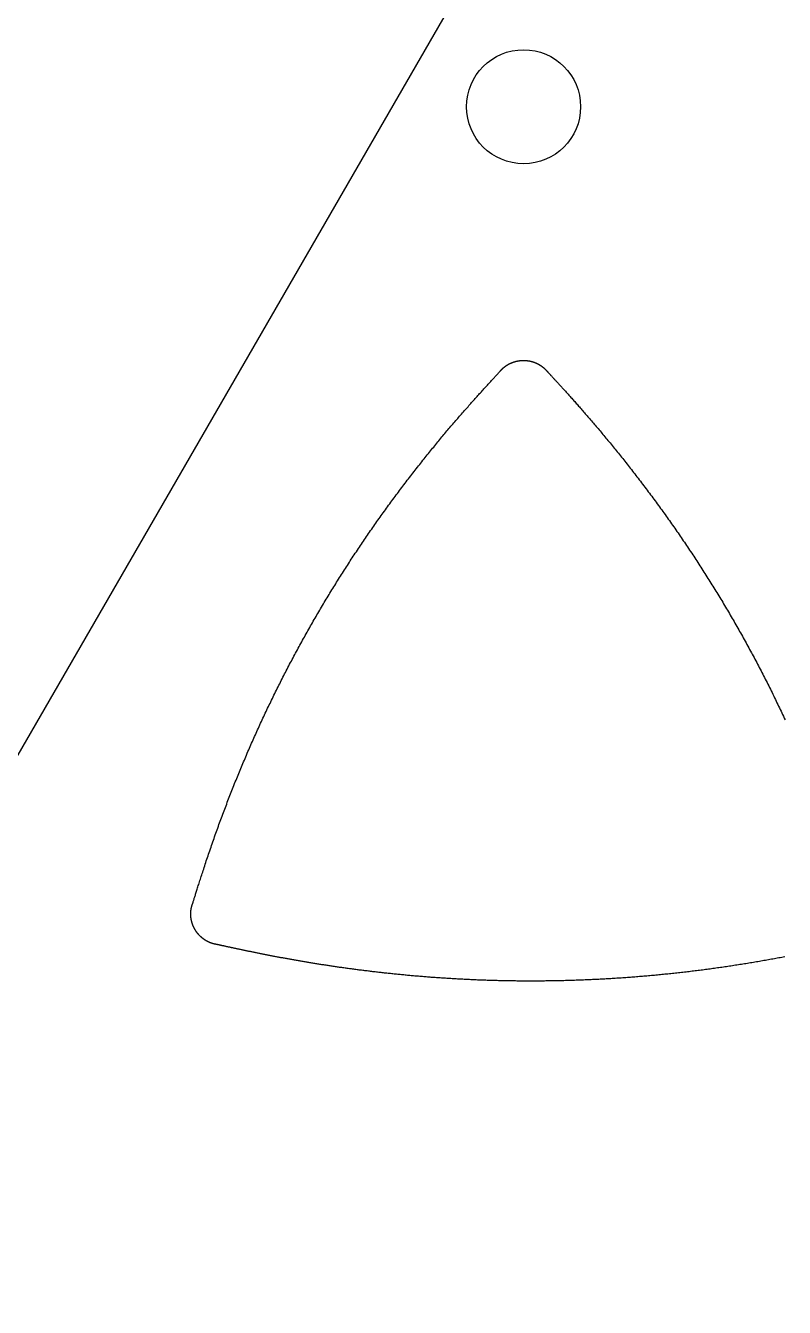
# Model space of a CAD drawing. Extents: x -3 to 136, y 0 to 121.
# Drawn here: x 36.91 to 56.86, y 58.02 to 91.74 of the extents above; entities that cross this region are included whole.
import ezdxf

# ---------------------------------------------------------------- set-up
doc = ezdxf.new("R2010")
doc.units = 0
doc.layers.get('0').update_dxf_attribs({"linetype": 'CONTINUOUS'})

msp = doc.modelspace()

# ---------------------------------------------------------------- linework, layer by layer
msp.add_lwpolyline([(69.26408, 119.9689, 0.57735027), (64.06792, 119.9689), (-2.59808, 4.5, 0.57735027), (0, 0), (133.332, 0, 0.57735027), (135.93008, 4.5)], format="xyb", close=True)
for points in [[(41.293, 68.6317, 0), (41.295, 68.6375, 0), (41.2975, 68.6446, 0), (41.3003, 68.6529, 0), (41.3034, 68.6624, 0), (41.3069, 68.6732, 0), (41.3108, 68.6851, 0), (41.3149, 68.6982, 0), (41.3195, 68.7124, 0), (41.3243, 68.7278, 0), (41.3296, 68.7443, 0), (41.3351, 68.7619, 0), (41.341, 68.7806, 0), (41.3472, 68.8004, 0), (41.3537, 68.8212, 0), (41.3605, 68.843, 0), (41.3677, 68.8659, 0), (41.3752, 68.8897, 0), (41.383, 68.9146, 0), (41.3911, 68.9404, 0), (41.3995, 68.9672, 0), (41.4082, 68.9949, 0), (41.4172, 69.0235, 0), (41.4266, 69.053, 0), (41.4362, 69.0834, 0), (41.4461, 69.1146, 0), (41.4563, 69.1467, 0), (41.4668, 69.1797, 0), (41.4775, 69.2134, 0), (41.4886, 69.248, 0), (41.4999, 69.2833, 0), (41.5115, 69.3194, 0), (41.5234, 69.3563, 0), (41.5356, 69.3938, 0), (41.548, 69.4321, 0), (41.5607, 69.4711, 0), (41.5736, 69.5107, 0), (41.5868, 69.5511, 0), (41.6003, 69.592, 0), (41.614, 69.6336, 0), (41.6279, 69.6758, 0), (41.6422, 69.7186, 0), (41.6566, 69.762, 0), (41.6713, 69.806, 0), (41.6862, 69.8505, 0), (41.7014, 69.8955, 0), (41.7168, 69.941, 0), (41.7324, 69.987, 0), (41.7482, 70.0331, 0), (41.764, 70.0792, 0), (41.7798, 70.1252, 0), (41.7957, 70.1712, 0), (41.8116, 70.2171, 0), (41.8276, 70.263, 0), (41.8436, 70.3088, 0), (41.8596, 70.3545, 0), (41.8757, 70.4002, 0), (41.8919, 70.4459, 0), (41.9081, 70.4915, 0), (41.9244, 70.5371, 0), (41.9407, 70.5826, 0), (41.9571, 70.6281, 0), (41.9735, 70.6735, 0), (41.9899, 70.7189, 0), (42.0065, 70.7642, 0), (42.023, 70.8095, 0), (42.0396, 70.8547, 0), (42.0563, 70.9, 0), (42.073, 70.9451, 0), (42.0898, 70.9902, 0), (42.1067, 71.0353, 0), (42.1236, 71.0804, 0), (42.1405, 71.1254, 0), (42.1575, 71.1703, 0), (42.1745, 71.2153, 0), (42.1917, 71.2602, 0), (42.2088, 71.305, 0), (42.226, 71.3499, 0), (42.2433, 71.3947, 0), (42.2607, 71.4394, 0), (42.2781, 71.4841, 0), (42.2955, 71.5288, 0), (42.313, 71.5735, 0), (42.3306, 71.6181, 0), (42.3482, 71.6627, 0), (42.3659, 71.7073, 0), (42.3836, 71.7519, 0), (42.4015, 71.7964, 0), (42.4193, 71.8409, 0), (42.4373, 71.8854, 0), (42.4552, 71.9298, 0), (42.4733, 71.9742, 0), (42.4914, 72.0186, 0), (42.5096, 72.063, 0), (42.5278, 72.1074, 0), (42.5461, 72.1517, 0), (42.5645, 72.196, 0), (42.5829, 72.2403, 0), (42.6014, 72.2846, 0), (42.62, 72.3288, 0), (42.6386, 72.3731, 0), (42.6573, 72.4173, 0), (42.6761, 72.4615, 0), (42.6949, 72.5057, 0), (42.7138, 72.5499, 0), (42.7328, 72.594, 0), (42.7518, 72.6382, 0), (42.7709, 72.6823, 0), (42.79, 72.7264, 0), (42.8093, 72.7705, 0), (42.8286, 72.8147, 0), (42.848, 72.8587, 0), (42.8674, 72.9028, 0), (42.8869, 72.9469, 0), (42.9065, 72.991, 0), (42.9261, 73.0351, 0), (42.9459, 73.0791, 0), (42.9656, 73.1231, 0), (42.9855, 73.1671, 0), (43.0053, 73.211, 0), (43.0253, 73.2549, 0), (43.0453, 73.2987, 0), (43.0653, 73.3425, 0), (43.0855, 73.3863, 0), (43.1056, 73.43, 0), (43.1259, 73.4737, 0), (43.1462, 73.5174, 0), (43.1665, 73.561, 0), (43.1869, 73.6046, 0), (43.2074, 73.6481, 0), (43.2279, 73.6916, 0), (43.2485, 73.7351, 0), (43.2691, 73.7785, 0), (43.2898, 73.8219, 0), (43.3106, 73.8653, 0), (43.3314, 73.9086, 0), (43.3522, 73.9519, 0), (43.3732, 73.9951, 0), (43.3941, 74.0383, 0), (43.4152, 74.0815, 0), (43.4363, 74.1246, 0), (43.4574, 74.1677, 0), (43.4787, 74.2107, 0), (43.4999, 74.2538, 0), (43.5213, 74.2967, 0), (43.5427, 74.3397, 0), (43.5641, 74.3826, 0), (43.5856, 74.4255, 0), (43.6072, 74.4683, 0), (43.6288, 74.5111, 0), (43.6505, 74.5538, 0), (43.6722, 74.5966, 0), (43.694, 74.6392, 0), (43.7159, 74.6819, 0), (43.7378, 74.7245, 0), (43.7597, 74.7671, 0), (43.7818, 74.8096, 0), (43.8039, 74.8521, 0), (43.826, 74.8946, 0), (43.8482, 74.937, 0), (43.8705, 74.9794, 0), (43.8928, 75.0217, 0), (43.9152, 75.0641, 0), (43.9376, 75.1063, 0), (43.9601, 75.1486, 0), (43.9827, 75.1908, 0), (44.0053, 75.233, 0), (44.0279, 75.2751, 0), (44.0507, 75.3172, 0), (44.0735, 75.3593, 0), (44.0963, 75.4013, 0), (44.1192, 75.4433, 0), (44.1422, 75.4852, 0), (44.1652, 75.5272, 0), (44.1883, 75.569, 0), (44.2114, 75.6109, 0), (44.2346, 75.6527, 0), (44.2579, 75.6945, 0), (44.2812, 75.7362, 0), (44.3046, 75.7779, 0), (44.328, 75.8196, 0), (44.3515, 75.8612, 0), (44.3751, 75.9028, 0), (44.3987, 75.9444, 0), (44.4223, 75.9859, 0), (44.4461, 76.0274, 0), (44.4699, 76.0689, 0), (44.4937, 76.1103, 0), (44.5176, 76.1517, 0), (44.5416, 76.193, 0), (44.5656, 76.2343, 0), (44.5897, 76.2756, 0), (44.6138, 76.3168, 0), (44.638, 76.3581, 0), (44.6623, 76.3992, 0), (44.6866, 76.4404, 0), (44.711, 76.4815, 0), (44.7354, 76.5225, 0), (44.7599, 76.5636, 0), (44.7845, 76.6046, 0), (44.8091, 76.6455, 0), (44.8337, 76.6865, 0), (44.8585, 76.7274, 0), (44.8833, 76.7682, 0), (44.9081, 76.8091, 0), (44.933, 76.8498, 0), (44.958, 76.8906, 0), (44.983, 76.9313, 0), (45.0081, 76.972, 0), (45.0333, 77.0127, 0), (45.0585, 77.0533, 0), (45.0837, 77.0939, 0), (45.1091, 77.1344, 0), (45.1344, 77.1749, 0), (45.1599, 77.2154, 0), (45.1854, 77.2559, 0), (45.211, 77.2963, 0), (45.2366, 77.3367, 0), (45.2623, 77.377, 0), (45.288, 77.4173, 0), (45.3138, 77.4576, 0), (45.3397, 77.4979, 0), (45.3656, 77.5381, 0), (45.3916, 77.5782, 0), (45.4176, 77.6184, 0), (45.4437, 77.6585, 0), (45.4699, 77.6986, 0), (45.4961, 77.7386, 0), (45.5224, 77.7786, 0), (45.5487, 77.8186, 0), (45.5751, 77.8585, 0), (45.6016, 77.8984, 0), (45.6281, 77.9383, 0), (45.6547, 77.9782, 0), (45.6813, 78.018, 0), (45.708, 78.0577, 0), (45.7347, 78.0975, 0), (45.7616, 78.1372, 0), (45.7884, 78.1769, 0), (45.8154, 78.2165, 0), (45.8424, 78.2561, 0), (45.8694, 78.2957, 0), (45.8966, 78.3352, 0), (45.9237, 78.3748, 0), (45.951, 78.4142, 0), (45.9783, 78.4537, 0), (46.0056, 78.4931, 0), (46.033, 78.5325, 0), (46.0605, 78.5718, 0), (46.0881, 78.6111, 0), (46.1157, 78.6504, 0), (46.1433, 78.6897, 0), (46.171, 78.7289, 0), (46.1988, 78.7681, 0), (46.2267, 78.8072, 0), (46.2546, 78.8463, 0), (46.2825, 78.8854, 0), (46.3105, 78.9245, 0), (46.3386, 78.9635, 0), (46.3668, 79.0025, 0), (46.395, 79.0414, 0), (46.4232, 79.0804, 0), (46.4516, 79.1193, 0), (46.4799, 79.1581, 0), (46.5084, 79.1969, 0), (46.5369, 79.2357, 0), (46.5655, 79.2745, 0), (46.5941, 79.3132, 0), (46.6228, 79.3519, 0), (46.6515, 79.3906, 0), (46.6803, 79.4293, 0), (46.7092, 79.4679, 0), (46.7381, 79.5064, 0), (46.7671, 79.545, 0), (46.7962, 79.5835, 0), (46.8253, 79.622, 0), (46.8545, 79.6604, 0), (46.8837, 79.6988, 0), (46.913, 79.7372, 0), (46.9423, 79.7756, 0), (46.9717, 79.8139, 0), (47.0012, 79.8522, 0), (47.0308, 79.8905, 0), (47.0604, 79.9287, 0), (47.09, 79.9669, 0), (47.1197, 80.0051, 0), (47.1495, 80.0431, 0), (47.179, 80.0809, 0), (47.2085, 80.1185, 0), (47.2379, 80.1557, 0), (47.2671, 80.1928, 0), (47.2962, 80.2295, 0), (47.3251, 80.2661, 0), (47.354, 80.3024, 0), (47.3827, 80.3384, 0), (47.4113, 80.3742, 0), (47.4398, 80.4097, 0), (47.4682, 80.445, 0), (47.4964, 80.4801, 0), (47.5245, 80.5149, 0), (47.5526, 80.5495, 0), (47.5804, 80.5839, 0), (47.6082, 80.618, 0), (47.6359, 80.6519, 0), (47.6634, 80.6856, 0), (47.6909, 80.7191, 0), (47.7182, 80.7523, 0), (47.7454, 80.7854, 0), (47.7725, 80.8182, 0), (47.7995, 80.8508, 0), (47.8264, 80.8831, 0), (47.8532, 80.9153, 0), (47.8799, 80.9473, 0), (47.9064, 80.979, 0), (47.9329, 81.0106, 0), (47.9592, 81.042, 0), (47.9855, 81.0731, 0), (48.0116, 81.1041, 0), (48.0377, 81.1348, 0), (48.0636, 81.1654, 0), (48.0894, 81.1958, 0), (48.1152, 81.226, 0), (48.1408, 81.256, 0), (48.1663, 81.2858, 0), (48.1918, 81.3155, 0), (48.2171, 81.345, 0), (48.2424, 81.3742, 0), (48.2675, 81.4034, 0), (48.2926, 81.4323, 0), (48.3175, 81.4611, 0), (48.3424, 81.4897, 0), (48.3672, 81.5181, 0), (48.3919, 81.5464, 0), (48.4164, 81.5745, 0), (48.4409, 81.6024, 0), (48.4654, 81.6302, 0), (48.4897, 81.6579, 0), (48.5139, 81.6853, 0), (48.5381, 81.7127, 0), (48.5621, 81.7399, 0), (48.5861, 81.7669, 0), (48.61, 81.7938, 0), (48.6338, 81.8205, 0), (48.6575, 81.8471, 0), (48.6811, 81.8736, 0), (48.7047, 81.8999, 0), (48.7282, 81.9261, 0), (48.7516, 81.9522, 0), (48.7749, 81.9781, 0), (48.7981, 82.0039, 0), (48.8213, 82.0296, 0), (48.8443, 82.0552, 0), (48.8673, 82.0806, 0), (48.8903, 82.106, 0), (48.9131, 82.1312, 0), (48.9359, 82.1562, 0), (48.9586, 82.1812, 0), (48.9812, 82.2061, 0), (49.0038, 82.2308, 0), (49.0263, 82.2555, 0), (49.0487, 82.28, 0), (49.0711, 82.3045, 0), (49.0931, 82.3286, 0), (49.1147, 82.3521, 0), (49.1356, 82.375, 0), (49.156, 82.3972, 0), (49.1758, 82.4187, 0), (49.1949, 82.4395, 0), (49.2133, 82.4595, 0), (49.231, 82.4788, 0), (49.2479, 82.4973, 0), (49.2641, 82.5149, 0), (49.2795, 82.5316, 0), (49.294, 82.5475, 0), (49.3077, 82.5624, 0), (49.3204, 82.5764, 0), (49.3323, 82.5893, 0), (49.3431, 82.6013, 0), (49.353, 82.6122, 0), (49.3619, 82.6221, 0), (49.3697, 82.6308, 0), (49.3764, 82.6385, 0), (49.3821, 82.6449, 0), (49.3865, 82.6502, 0)], [(49.3865, 82.6502, 0), (49.3889, 82.653, 0), (49.3912, 82.6557, 0), (49.3936, 82.6585, 0), (49.396, 82.6612, 0), (49.3984, 82.664, 0), (49.4008, 82.6667, 0), (49.4032, 82.6694, 0), (49.4056, 82.6721, 0), (49.4081, 82.6748, 0), (49.4105, 82.6775, 0), (49.413, 82.6801, 0), (49.4155, 82.6828, 0), (49.418, 82.6854, 0), (49.4205, 82.688, 0), (49.423, 82.6906, 0), (49.4255, 82.6932, 0), (49.4281, 82.6958, 0), (49.4306, 82.6984, 0), (49.4332, 82.7009, 0), (49.4358, 82.7035, 0), (49.4384, 82.706, 0), (49.441, 82.7086, 0), (49.4436, 82.7111, 0), (49.4463, 82.7136, 0), (49.4489, 82.716, 0), (49.4516, 82.7185, 0), (49.4542, 82.721, 0), (49.4569, 82.7234, 0), (49.4596, 82.7259, 0), (49.4623, 82.7283, 0), (49.465, 82.7307, 0), (49.4677, 82.7331, 0), (49.4705, 82.7355, 0), (49.4732, 82.7378, 0), (49.476, 82.7402, 0), (49.4788, 82.7425, 0), (49.4815, 82.7449, 0), (49.4843, 82.7472, 0), (49.4871, 82.7495, 0), (49.49, 82.7518, 0), (49.4928, 82.754, 0), (49.4956, 82.7563, 0), (49.4985, 82.7586, 0), (49.5013, 82.7608, 0), (49.5042, 82.763, 0), (49.5071, 82.7652, 0), (49.51, 82.7674, 0), (49.5129, 82.7696, 0), (49.5158, 82.7718, 0), (49.5187, 82.7739, 0), (49.5217, 82.7761, 0), (49.5246, 82.7782, 0), (49.5276, 82.7803, 0), (49.5305, 82.7824, 0), (49.5335, 82.7845, 0), (49.5365, 82.7866, 0), (49.5395, 82.7886, 0), (49.5425, 82.7907, 0), (49.5455, 82.7927, 0), (49.5485, 82.7947, 0), (49.5515, 82.7968, 0), (49.5546, 82.7987, 0), (49.5576, 82.8007, 0), (49.5607, 82.8027, 0), (49.5638, 82.8046, 0), (49.5669, 82.8066, 0), (49.5699, 82.8085, 0), (49.573, 82.8104, 0), (49.5761, 82.8123, 0), (49.5793, 82.8142, 0), (49.5824, 82.816, 0), (49.5855, 82.8179, 0), (49.5886, 82.8197, 0), (49.5918, 82.8215, 0), (49.5949, 82.8233, 0), (49.5981, 82.8251, 0), (49.6013, 82.8269, 0), (49.6045, 82.8287, 0), (49.6076, 82.8304, 0), (49.6108, 82.8321, 0), (49.614, 82.8339, 0), (49.6172, 82.8356, 0), (49.6205, 82.8372, 0), (49.6237, 82.8389, 0), (49.6269, 82.8406, 0), (49.6302, 82.8422, 0), (49.6334, 82.8438, 0), (49.6367, 82.8455, 0), (49.6399, 82.8471, 0), (49.6432, 82.8486, 0), (49.6465, 82.8502, 0), (49.6497, 82.8518, 0), (49.653, 82.8533, 0), (49.6563, 82.8548, 0), (49.6596, 82.8563, 0), (49.6629, 82.8578, 0), (49.6663, 82.8593, 0), (49.6696, 82.8608, 0), (49.6729, 82.8622, 0), (49.6763, 82.8637, 0), (49.6796, 82.8651, 0), (49.6829, 82.8665, 0), (49.6863, 82.8679, 0), (49.6897, 82.8692, 0), (49.693, 82.8706, 0), (49.6964, 82.8719, 0), (49.6998, 82.8733, 0), (49.7032, 82.8746, 0), (49.7066, 82.8759, 0), (49.71, 82.8772, 0), (49.7134, 82.8784, 0), (49.7168, 82.8797, 0), (49.7202, 82.8809, 0), (49.7236, 82.8822, 0), (49.7271, 82.8834, 0), (49.7305, 82.8846, 0), (49.7339, 82.8857, 0), (49.7374, 82.8869, 0), (49.7408, 82.888, 0), (49.7443, 82.8892, 0), (49.7477, 82.8903, 0), (49.7512, 82.8914, 0), (49.7547, 82.8925, 0), (49.7582, 82.8936, 0), (49.7616, 82.8946, 0), (49.7651, 82.8956, 0), (49.7686, 82.8967, 0), (49.7721, 82.8977, 0), (49.7756, 82.8987, 0), (49.7791, 82.8997, 0), (49.7826, 82.9006, 0), (49.7861, 82.9016, 0), (49.7897, 82.9025, 0), (49.7932, 82.9034, 0), (49.7967, 82.9043, 0), (49.8002, 82.9052, 0), (49.8038, 82.9061, 0), (49.8073, 82.9069, 0), (49.8108, 82.9077, 0), (49.8144, 82.9086, 0), (49.8179, 82.9094, 0), (49.8215, 82.9102, 0), (49.825, 82.9109, 0), (49.8286, 82.9117, 0), (49.8321, 82.9124, 0), (49.8357, 82.9132, 0), (49.8392, 82.9139, 0), (49.8428, 82.9146, 0), (49.8464, 82.9152, 0), (49.8499, 82.9159, 0), (49.8535, 82.9166, 0), (49.8571, 82.9172, 0), (49.8607, 82.9178, 0), (49.8642, 82.9184, 0), (49.8678, 82.919, 0), (49.8714, 82.9196, 0), (49.875, 82.9201, 0), (49.8786, 82.9206, 0), (49.8822, 82.9212, 0), (49.8858, 82.9217, 0), (49.8894, 82.9222, 0), (49.893, 82.9226, 0), (49.8966, 82.9231, 0), (49.9002, 82.9235, 0), (49.9038, 82.924, 0), (49.9074, 82.9244, 0), (49.911, 82.9248, 0), (49.9146, 82.9251, 0), (49.9182, 82.9255, 0), (49.9218, 82.9259, 0), (49.9254, 82.9262, 0), (49.9291, 82.9265, 0), (49.9327, 82.9268, 0), (49.9363, 82.9271, 0), (49.9399, 82.9274, 0), (49.9435, 82.9276, 0), (49.9471, 82.9278, 0), (49.9508, 82.9281, 0), (49.9544, 82.9283, 0), (49.958, 82.9285, 0), (49.9616, 82.9286, 0), (49.9653, 82.9288, 0), (49.9689, 82.9289, 0), (49.9725, 82.9291, 0), (49.9762, 82.9292, 0), (49.9798, 82.9293, 0), (49.9834, 82.9293, 0), (49.987, 82.9294, 0), (49.9907, 82.9295, 0), (49.9943, 82.9295, 0), (49.9979, 82.9295, 0), (50.0016, 82.9295, 0), (50.0052, 82.9295, 0), (50.0088, 82.9294, 0), (50.0125, 82.9294, 0), (50.0161, 82.9293, 0), (50.0197, 82.9293, 0), (50.0234, 82.9292, 0), (50.027, 82.929, 0), (50.0306, 82.9289, 0), (50.0342, 82.9288, 0), (50.0379, 82.9286, 0), (50.0415, 82.9284, 0), (50.0451, 82.9282, 0), (50.0488, 82.928, 0), (50.0524, 82.9278, 0), (50.056, 82.9276, 0), (50.0597, 82.9273, 0), (50.0633, 82.927, 0), (50.0669, 82.9268, 0), (50.0705, 82.9265, 0), (50.0742, 82.9261, 0), (50.0778, 82.9258, 0), (50.0814, 82.9254, 0), (50.085, 82.9251, 0), (50.0886, 82.9247, 0), (50.0923, 82.9243, 0), (50.0959, 82.9239, 0), (50.0995, 82.9235, 0), (50.1031, 82.923, 0), (50.1067, 82.9225, 0), (50.1103, 82.9221, 0), (50.1139, 82.9216, 0), (50.1175, 82.9211, 0), (50.1211, 82.9205, 0), (50.1247, 82.92, 0), (50.1283, 82.9194, 0), (50.1319, 82.9189, 0), (50.1355, 82.9183, 0), (50.1391, 82.9177, 0), (50.1427, 82.9171, 0), (50.1462, 82.9164, 0), (50.1498, 82.9158, 0), (50.1534, 82.9151, 0), (50.1569, 82.9144, 0), (50.1605, 82.9137, 0), (50.1641, 82.913, 0), (50.1676, 82.9123, 0), (50.1712, 82.9115, 0), (50.1747, 82.9108, 0), (50.1783, 82.91, 0), (50.1818, 82.9092, 0), (50.1854, 82.9084, 0), (50.1889, 82.9076, 0), (50.1924, 82.9067, 0), (50.196, 82.9059, 0), (50.1995, 82.905, 0), (50.203, 82.9041, 0), (50.2065, 82.9032, 0), (50.21, 82.9023, 0), (50.2135, 82.9014, 0), (50.217, 82.9004, 0), (50.2205, 82.8995, 0), (50.224, 82.8985, 0), (50.2275, 82.8975, 0), (50.231, 82.8965, 0), (50.2345, 82.8955, 0), (50.238, 82.8944, 0), (50.2414, 82.8934, 0), (50.2449, 82.8923, 0), (50.2484, 82.8912, 0), (50.2518, 82.8901, 0), (50.2553, 82.889, 0), (50.2587, 82.8879, 0), (50.2621, 82.8867, 0), (50.2656, 82.8856, 0), (50.269, 82.8844, 0), (50.2724, 82.8832, 0), (50.2759, 82.882, 0), (50.2793, 82.8808, 0), (50.2827, 82.8795, 0), (50.2861, 82.8783, 0), (50.2895, 82.877, 0), (50.2929, 82.8757, 0), (50.2963, 82.8744, 0), (50.2997, 82.8731, 0), (50.303, 82.8718, 0), (50.3064, 82.8704, 0), (50.3098, 82.8691, 0), (50.3131, 82.8677, 0), (50.3165, 82.8663, 0), (50.3198, 82.8649, 0), (50.3232, 82.8635, 0), (50.3265, 82.862, 0), (50.3298, 82.8606, 0), (50.3331, 82.8591, 0), (50.3365, 82.8576, 0), (50.3398, 82.8562, 0), (50.3431, 82.8546, 0), (50.3464, 82.8531, 0), (50.3496, 82.8516, 0), (50.3529, 82.85, 0), (50.3562, 82.8484, 0), (50.3595, 82.8469, 0), (50.3627, 82.8453, 0), (50.366, 82.8436, 0), (50.3692, 82.842, 0), (50.3725, 82.8404, 0), (50.3757, 82.8387, 0), (50.3789, 82.837, 0), (50.3822, 82.8353, 0), (50.3854, 82.8336, 0), (50.3886, 82.8319, 0), (50.3918, 82.8302, 0), (50.395, 82.8284, 0), (50.3981, 82.8267, 0), (50.4013, 82.8249, 0), (50.4045, 82.8231, 0), (50.4076, 82.8213, 0), (50.4108, 82.8195, 0), (50.4139, 82.8176, 0), (50.417, 82.8158, 0), (50.4202, 82.8139, 0), (50.4233, 82.812, 0), (50.4264, 82.8102, 0), (50.4295, 82.8082, 0), (50.4325, 82.8063, 0), (50.4356, 82.8044, 0), (50.4387, 82.8025, 0), (50.4417, 82.8005, 0), (50.4448, 82.7985, 0), (50.4478, 82.7965, 0), (50.4508, 82.7945, 0), (50.4538, 82.7925, 0), (50.4568, 82.7905, 0), (50.4598, 82.7884, 0), (50.4628, 82.7864, 0), (50.4658, 82.7843, 0), (50.4688, 82.7822, 0), (50.4717, 82.7801, 0), (50.4747, 82.778, 0), (50.4776, 82.7759, 0), (50.4805, 82.7737, 0), (50.4835, 82.7716, 0), (50.4864, 82.7694, 0), (50.4893, 82.7672, 0), (50.4921, 82.7651, 0), (50.495, 82.7628, 0), (50.4979, 82.7606, 0), (50.5007, 82.7584, 0), (50.5036, 82.7562, 0), (50.5064, 82.7539, 0), (50.5092, 82.7516, 0), (50.512, 82.7493, 0), (50.5148, 82.747, 0), (50.5176, 82.7447, 0), (50.5204, 82.7424, 0), (50.5232, 82.7401, 0), (50.5259, 82.7377, 0), (50.5287, 82.7353, 0), (50.5314, 82.733, 0), (50.5341, 82.7306, 0), (50.5368, 82.7282, 0), (50.5395, 82.7258, 0), (50.5422, 82.7233, 0), (50.5449, 82.7209, 0), (50.5476, 82.7184, 0), (50.5502, 82.716, 0), (50.5528, 82.7135, 0), (50.5555, 82.711, 0), (50.5581, 82.7085, 0), (50.5607, 82.706, 0), (50.5633, 82.7034, 0), (50.5659, 82.7009, 0), (50.5684, 82.6983, 0), (50.571, 82.6958, 0), (50.5735, 82.6932, 0), (50.5761, 82.6906, 0), (50.5786, 82.688, 0), (50.5811, 82.6854, 0), (50.5836, 82.6827, 0), (50.586, 82.6801, 0), (50.5885, 82.6774, 0), (50.591, 82.6748, 0), (50.5934, 82.6721, 0), (50.5958, 82.6694, 0), (50.5982, 82.6667, 0), (50.6007, 82.664, 0), (50.603, 82.6612, 0), (50.6054, 82.6585, 0), (50.6078, 82.6557, 0), (50.6101, 82.653, 0), (50.6125, 82.6502, 0)], [(50.6125, 82.6502, 0), (50.615, 82.6471, 0), (50.618, 82.6437, 0), (50.6213, 82.6399, 0), (50.6249, 82.6358, 0), (50.6289, 82.6313, 0), (50.6333, 82.6265, 0), (50.638, 82.6213, 0), (50.643, 82.6157, 0), (50.6484, 82.6098, 0), (50.6541, 82.6035, 0), (50.6602, 82.5969, 0), (50.6666, 82.5899, 0), (50.6733, 82.5826, 0), (50.6804, 82.5749, 0), (50.6878, 82.5669, 0), (50.6955, 82.5585, 0), (50.7035, 82.5498, 0), (50.7119, 82.5408, 0), (50.7206, 82.5314, 0), (50.7296, 82.5216, 0), (50.7389, 82.5116, 0), (50.7485, 82.5012, 0), (50.7584, 82.4904, 0), (50.7687, 82.4794, 0), (50.7792, 82.4679, 0), (50.7901, 82.4562, 0), (50.8013, 82.4441, 0), (50.8127, 82.4317, 0), (50.8245, 82.419, 0), (50.8365, 82.406, 0), (50.8488, 82.3926, 0), (50.8615, 82.3789, 0), (50.8744, 82.3648, 0), (50.8876, 82.3505, 0), (50.9011, 82.3358, 0), (50.9148, 82.3208, 0), (50.9289, 82.3055, 0), (50.9432, 82.2899, 0), (50.9578, 82.274, 0), (50.9726, 82.2577, 0), (50.9877, 82.2411, 0), (51.0031, 82.2243, 0), (51.0188, 82.2071, 0), (51.0347, 82.1896, 0), (51.0509, 82.1718, 0), (51.0673, 82.1537, 0), (51.084, 82.1353, 0), (51.101, 82.1166, 0), (51.1182, 82.0975, 0), (51.1356, 82.0782, 0), (51.1533, 82.0586, 0), (51.1712, 82.0387, 0), (51.1894, 82.0185, 0), (51.2078, 81.998, 0), (51.2265, 81.9772, 0), (51.2454, 81.9561, 0), (51.2645, 81.9347, 0), (51.2838, 81.913, 0), (51.3034, 81.8911, 0), (51.3232, 81.8688, 0), (51.3432, 81.8463, 0), (51.3634, 81.8234, 0), (51.3839, 81.8003, 0), (51.4046, 81.7769, 0), (51.4255, 81.7533, 0), (51.4466, 81.7293, 0), (51.4679, 81.7051, 0), (51.4894, 81.6806, 0), (51.5111, 81.6558, 0), (51.533, 81.6308, 0), (51.5551, 81.6054, 0), (51.5775, 81.5798, 0), (51.6, 81.5539, 0), (51.6227, 81.5278, 0), (51.6456, 81.5014, 0), (51.6687, 81.4747, 0), (51.6919, 81.4478, 0), (51.7154, 81.4206, 0), (51.739, 81.3931, 0), (51.7628, 81.3654, 0), (51.7868, 81.3374, 0), (51.811, 81.3091, 0), (51.8353, 81.2806, 0), (51.8598, 81.2519, 0), (51.8845, 81.2228, 0), (51.9093, 81.1936, 0), (51.9343, 81.164, 0), (51.9595, 81.1343, 0), (51.9848, 81.1042, 0), (52.0103, 81.074, 0), (52.0359, 81.0434, 0), (52.0617, 81.0127, 0), (52.0876, 80.9817, 0), (52.1137, 80.9504, 0), (52.1399, 80.9189, 0), (52.1663, 80.8872, 0), (52.1928, 80.8552, 0), (52.2194, 80.823, 0), (52.2462, 80.7905, 0), (52.2731, 80.7578, 0), (52.3001, 80.7249, 0), (52.3273, 80.6918, 0), (52.3546, 80.6584, 0), (52.382, 80.6248, 0), (52.4096, 80.5909, 0), (52.4372, 80.5568, 0), (52.465, 80.5225, 0), (52.4929, 80.488, 0), (52.5209, 80.4533, 0), (52.549, 80.4183, 0), (52.5772, 80.3831, 0), (52.6055, 80.3477, 0), (52.6339, 80.3121, 0), (52.6625, 80.2762, 0), (52.6911, 80.2402, 0), (52.7198, 80.2039, 0), (52.7486, 80.1674, 0), (52.7775, 80.1307, 0), (52.8065, 80.0938, 0), (52.8356, 80.0566, 0), (52.8648, 80.0193, 0), (52.894, 79.9818, 0), (52.9233, 79.944, 0), (52.9527, 79.9061, 0), (52.9822, 79.8679, 0), (53.0118, 79.8296, 0), (53.0414, 79.791, 0), (53.0711, 79.7523, 0), (53.1008, 79.7133, 0), (53.1306, 79.6742, 0), (53.1605, 79.6348, 0), (53.1905, 79.5953, 0), (53.2204, 79.5557, 0), (53.2503, 79.516, 0), (53.2801, 79.4762, 0), (53.3099, 79.4365, 0), (53.3395, 79.3967, 0), (53.3692, 79.3569, 0), (53.3987, 79.317, 0), (53.4282, 79.2771, 0), (53.4577, 79.2372, 0), (53.487, 79.1973, 0), (53.5163, 79.1573, 0), (53.5456, 79.1172, 0), (53.5748, 79.0772, 0), (53.6039, 79.0371, 0), (53.6329, 78.997, 0), (53.6619, 78.9568, 0), (53.6909, 78.9166, 0), (53.7197, 78.8764, 0), (53.7485, 78.8361, 0), (53.7773, 78.7958, 0), (53.8059, 78.7555, 0), (53.8346, 78.7151, 0), (53.8631, 78.6747, 0), (53.8916, 78.6343, 0), (53.92, 78.5938, 0), (53.9484, 78.5533, 0), (53.9767, 78.5128, 0), (54.0049, 78.4722, 0), (54.0331, 78.4316, 0), (54.0612, 78.391, 0), (54.0892, 78.3503, 0), (54.1172, 78.3096, 0), (54.1451, 78.2688, 0), (54.173, 78.228, 0), (54.2008, 78.1872, 0), (54.2285, 78.1464, 0), (54.2562, 78.1055, 0), (54.2838, 78.0646, 0), (54.3113, 78.0236, 0), (54.3388, 77.9826, 0), (54.3662, 77.9416, 0), (54.3936, 77.9005, 0), (54.4209, 77.8594, 0), (54.4481, 77.8183, 0), (54.4753, 77.7771, 0), (54.5024, 77.7359, 0), (54.5294, 77.6947, 0), (54.5564, 77.6534, 0), (54.5833, 77.6121, 0), (54.6101, 77.5708, 0), (54.6369, 77.5294, 0), (54.6636, 77.488, 0), (54.6903, 77.4466, 0), (54.7169, 77.4051, 0), (54.7434, 77.3636, 0), (54.7699, 77.322, 0), (54.7963, 77.2804, 0), (54.8227, 77.2388, 0), (54.849, 77.1971, 0), (54.8752, 77.1554, 0), (54.9013, 77.1137, 0), (54.9274, 77.0719, 0), (54.9535, 77.0301, 0), (54.9794, 76.9883, 0), (55.0053, 76.9464, 0), (55.0312, 76.9045, 0), (55.057, 76.8625, 0), (55.0827, 76.8206, 0), (55.1084, 76.7785, 0), (55.1339, 76.7365, 0), (55.1595, 76.6944, 0), (55.185, 76.6523, 0), (55.2104, 76.6101, 0), (55.2357, 76.5679, 0), (55.261, 76.5257, 0), (55.2862, 76.4834, 0), (55.3114, 76.4411, 0), (55.3365, 76.3988, 0), (55.3615, 76.3564, 0), (55.3865, 76.314, 0), (55.4114, 76.2715, 0), (55.4362, 76.229, 0), (55.461, 76.1865, 0), (55.4857, 76.1439, 0), (55.5104, 76.1013, 0), (55.535, 76.0587, 0), (55.5595, 76.016, 0), (55.584, 75.9733, 0), (55.6084, 75.9306, 0), (55.6327, 75.8878, 0), (55.657, 75.845, 0), (55.6812, 75.8021, 0), (55.7054, 75.7592, 0), (55.7295, 75.7163, 0), (55.7535, 75.6733, 0), (55.7775, 75.6303, 0), (55.8014, 75.5873, 0), (55.8252, 75.5442, 0), (55.849, 75.5011, 0), (55.8727, 75.458, 0), (55.8964, 75.4148, 0), (55.92, 75.3716, 0), (55.9435, 75.3283, 0), (55.967, 75.285, 0), (55.9904, 75.2417, 0), (56.0138, 75.1983, 0), (56.037, 75.1549, 0), (56.0603, 75.1114, 0), (56.0834, 75.0679, 0), (56.1065, 75.0244, 0), (56.1296, 74.9809, 0), (56.1525, 74.9373, 0), (56.1754, 74.8936, 0), (56.1983, 74.85, 0), (56.2211, 74.8063, 0), (56.2438, 74.7625, 0), (56.2665, 74.7187, 0), (56.2891, 74.6749, 0), (56.3116, 74.631, 0), (56.3341, 74.5872, 0), (56.3565, 74.5432, 0), (56.3789, 74.4992, 0), (56.4012, 74.4552, 0), (56.4234, 74.4112, 0), (56.4456, 74.3671, 0), (56.4677, 74.323, 0), (56.4897, 74.2788, 0), (56.5117, 74.2346, 0), (56.5336, 74.1904, 0), (56.5555, 74.1461, 0), (56.5773, 74.1018, 0), (56.599, 74.0574, 0), (56.6207, 74.0131, 0), (56.6423, 73.9686, 0), (56.6638, 73.9242, 0), (56.6853, 73.8797, 0), (56.7067, 73.8351, 0), (56.7281, 73.7905, 0), (56.7494, 73.7459, 0), (56.7706, 73.7013, 0), (56.7918, 73.6566, 0), (56.8129, 73.6118, 0), (56.834, 73.5671, 0), (56.855, 73.5222, 0), (56.8759, 73.4774, 0)], [(41.9059, 67.57, 0), (41.9023, 67.5706, 0), (41.8988, 67.5713, 0), (41.8952, 67.572, 0), (41.8916, 67.5726, 0), (41.8881, 67.5733, 0), (41.8845, 67.5741, 0), (41.8809, 67.5748, 0), (41.8774, 67.5756, 0), (41.8739, 67.5763, 0), (41.8703, 67.5771, 0), (41.8668, 67.5779, 0), (41.8632, 67.5788, 0), (41.8597, 67.5796, 0), (41.8562, 67.5805, 0), (41.8527, 67.5814, 0), (41.8491, 67.5823, 0), (41.8456, 67.5832, 0), (41.8421, 67.5841, 0), (41.8386, 67.585, 0), (41.8351, 67.586, 0), (41.8316, 67.587, 0), (41.8281, 67.588, 0), (41.8247, 67.589, 0), (41.8212, 67.59, 0), (41.8177, 67.5911, 0), (41.8142, 67.5921, 0), (41.8108, 67.5932, 0), (41.8073, 67.5943, 0), (41.8039, 67.5954, 0), (41.8004, 67.5966, 0), (41.797, 67.5977, 0), (41.7935, 67.5989, 0), (41.7901, 67.6001, 0), (41.7867, 67.6013, 0), (41.7832, 67.6025, 0), (41.7798, 67.6037, 0), (41.7764, 67.6049, 0), (41.773, 67.6062, 0), (41.7696, 67.6075, 0), (41.7662, 67.6088, 0), (41.7628, 67.6101, 0), (41.7595, 67.6114, 0), (41.7561, 67.6128, 0), (41.7527, 67.6141, 0), (41.7494, 67.6155, 0), (41.746, 67.6169, 0), (41.7427, 67.6183, 0), (41.7393, 67.6197, 0), (41.736, 67.6211, 0), (41.7327, 67.6226, 0), (41.7293, 67.6241, 0), (41.726, 67.6256, 0), (41.7227, 67.6271, 0), (41.7194, 67.6286, 0), (41.7161, 67.6301, 0), (41.7128, 67.6317, 0), (41.7095, 67.6332, 0), (41.7063, 67.6348, 0), (41.703, 67.6364, 0), (41.6997, 67.638, 0), (41.6965, 67.6396, 0), (41.6932, 67.6413, 0), (41.69, 67.6429, 0), (41.6868, 67.6446, 0), (41.6835, 67.6463, 0), (41.6803, 67.648, 0), (41.6771, 67.6497, 0), (41.6739, 67.6514, 0), (41.6707, 67.6532, 0), (41.6675, 67.6549, 0), (41.6644, 67.6567, 0), (41.6612, 67.6585, 0), (41.658, 67.6603, 0), (41.6549, 67.6621, 0), (41.6518, 67.6639, 0), (41.6486, 67.6658, 0), (41.6455, 67.6676, 0), (41.6424, 67.6695, 0), (41.6393, 67.6714, 0), (41.6362, 67.6733, 0), (41.6331, 67.6752, 0), (41.63, 67.6771, 0), (41.627, 67.6791, 0), (41.6239, 67.681, 0), (41.6208, 67.683, 0), (41.6178, 67.685, 0), (41.6148, 67.687, 0), (41.6117, 67.689, 0), (41.6087, 67.691, 0), (41.6057, 67.693, 0), (41.6027, 67.6951, 0), (41.5997, 67.6972, 0), (41.5968, 67.6992, 0), (41.5938, 67.7013, 0), (41.5908, 67.7034, 0), (41.5879, 67.7056, 0), (41.5849, 67.7077, 0), (41.582, 67.7098, 0), (41.5791, 67.712, 0), (41.5762, 67.7142, 0), (41.5733, 67.7164, 0), (41.5704, 67.7186, 0), (41.5675, 67.7208, 0), (41.5646, 67.723, 0), (41.5618, 67.7252, 0), (41.5589, 67.7275, 0), (41.5561, 67.7297, 0), (41.5533, 67.732, 0), (41.5504, 67.7343, 0), (41.5476, 67.7366, 0), (41.5448, 67.7389, 0), (41.542, 67.7413, 0), (41.5392, 67.7436, 0), (41.5365, 67.7459, 0), (41.5337, 67.7483, 0), (41.531, 67.7507, 0), (41.5282, 67.7531, 0), (41.5255, 67.7555, 0), (41.5228, 67.7579, 0), (41.5201, 67.7603, 0), (41.5174, 67.7628, 0), (41.5147, 67.7652, 0), (41.512, 67.7677, 0), (41.5093, 67.7702, 0), (41.5067, 67.7726, 0), (41.504, 67.7751, 0), (41.5014, 67.7777, 0), (41.4988, 67.7802, 0), (41.4962, 67.7827, 0), (41.4936, 67.7853, 0), (41.491, 67.7878, 0), (41.4884, 67.7904, 0), (41.4858, 67.793, 0), (41.4833, 67.7956, 0), (41.4808, 67.7982, 0), (41.4782, 67.8008, 0), (41.4757, 67.8034, 0), (41.4732, 67.806, 0), (41.4707, 67.8087, 0), (41.4682, 67.8113, 0), (41.4658, 67.814, 0), (41.4633, 67.8167, 0), (41.4609, 67.8194, 0), (41.4584, 67.8221, 0), (41.456, 67.8248, 0), (41.4536, 67.8275, 0), (41.4512, 67.8302, 0), (41.4488, 67.833, 0), (41.4465, 67.8357, 0), (41.4441, 67.8385, 0), (41.4417, 67.8412, 0), (41.4394, 67.844, 0), (41.4371, 67.8468, 0), (41.4348, 67.8496, 0), (41.4325, 67.8524, 0), (41.4302, 67.8552, 0), (41.4279, 67.8581, 0), (41.4257, 67.8609, 0), (41.4234, 67.8638, 0), (41.4212, 67.8666, 0), (41.419, 67.8695, 0), (41.4167, 67.8724, 0), (41.4146, 67.8753, 0), (41.4124, 67.8782, 0), (41.4102, 67.8811, 0), (41.408, 67.884, 0), (41.4059, 67.8869, 0), (41.4038, 67.8898, 0), (41.4016, 67.8928, 0), (41.3995, 67.8957, 0), (41.3974, 67.8987, 0), (41.3954, 67.9017, 0), (41.3933, 67.9047, 0), (41.3912, 67.9076, 0), (41.3892, 67.9106, 0), (41.3872, 67.9137, 0), (41.3851, 67.9167, 0), (41.3831, 67.9197, 0), (41.3812, 67.9227, 0), (41.3792, 67.9258, 0), (41.3772, 67.9288, 0), (41.3753, 67.9319, 0), (41.3733, 67.935, 0), (41.3714, 67.938, 0), (41.3695, 67.9411, 0), (41.3676, 67.9442, 0), (41.3657, 67.9473, 0), (41.3639, 67.9504, 0), (41.362, 67.9536, 0), (41.3602, 67.9567, 0), (41.3583, 67.9598, 0), (41.3565, 67.963, 0), (41.3547, 67.9661, 0), (41.3529, 67.9693, 0), (41.3511, 67.9725, 0), (41.3494, 67.9756, 0), (41.3476, 67.9788, 0), (41.3459, 67.982, 0), (41.3442, 67.9852, 0), (41.3425, 67.9884, 0), (41.3408, 67.9916, 0), (41.3391, 67.9949, 0), (41.3375, 67.9981, 0), (41.3358, 68.0013, 0), (41.3342, 68.0046, 0), (41.3326, 68.0078, 0), (41.3309, 68.0111, 0), (41.3294, 68.0144, 0), (41.3278, 68.0176, 0), (41.3262, 68.0209, 0), (41.3247, 68.0242, 0), (41.3231, 68.0275, 0), (41.3216, 68.0308, 0), (41.3201, 68.0341, 0), (41.3186, 68.0375, 0), (41.3171, 68.0408, 0), (41.3157, 68.0441, 0), (41.3142, 68.0475, 0), (41.3128, 68.0508, 0), (41.3114, 68.0542, 0), (41.31, 68.0575, 0), (41.3086, 68.0609, 0), (41.3072, 68.0642, 0), (41.3058, 68.0676, 0), (41.3045, 68.071, 0), (41.3032, 68.0744, 0), (41.3018, 68.0778, 0), (41.3005, 68.0812, 0), (41.2993, 68.0846, 0), (41.298, 68.088, 0), (41.2967, 68.0914, 0), (41.2955, 68.0948, 0), (41.2943, 68.0982, 0), (41.2931, 68.1016, 0), (41.2919, 68.1051, 0), (41.2907, 68.1085, 0), (41.2895, 68.112, 0), (41.2884, 68.1154, 0), (41.2873, 68.1188, 0), (41.2861, 68.1223, 0), (41.285, 68.1258, 0), (41.284, 68.1292, 0), (41.2829, 68.1327, 0), (41.2818, 68.1362, 0), (41.2808, 68.1396, 0), (41.2798, 68.1431, 0), (41.2788, 68.1466, 0), (41.2778, 68.1501, 0), (41.2768, 68.1536, 0), (41.2758, 68.1571, 0), (41.2749, 68.1606, 0), (41.2739, 68.1641, 0), (41.273, 68.1676, 0), (41.2721, 68.1711, 0), (41.2712, 68.1747, 0), (41.2704, 68.1782, 0), (41.2695, 68.1817, 0), (41.2687, 68.1852, 0), (41.2679, 68.1888, 0), (41.2671, 68.1923, 0), (41.2663, 68.1958, 0), (41.2655, 68.1994, 0), (41.2647, 68.2029, 0), (41.264, 68.2065, 0), (41.2633, 68.21, 0), (41.2625, 68.2136, 0), (41.2619, 68.2172, 0), (41.2612, 68.2207, 0), (41.2605, 68.2243, 0), (41.2599, 68.2278, 0), (41.2592, 68.2314, 0), (41.2586, 68.235, 0), (41.258, 68.2386, 0), (41.2574, 68.2422, 0), (41.2569, 68.2457, 0), (41.2563, 68.2493, 0), (41.2558, 68.2529, 0), (41.2552, 68.2565, 0), (41.2547, 68.2601, 0), (41.2543, 68.2637, 0), (41.2538, 68.2673, 0), (41.2533, 68.2709, 0), (41.2529, 68.2745, 0), (41.2525, 68.2781, 0), (41.2521, 68.2817, 0), (41.2517, 68.2853, 0), (41.2513, 68.2889, 0), (41.2509, 68.2925, 0), (41.2506, 68.2962, 0), (41.2503, 68.2998, 0), (41.25, 68.3034, 0), (41.2497, 68.307, 0), (41.2494, 68.3106, 0), (41.2491, 68.3143, 0), (41.2489, 68.3179, 0), (41.2486, 68.3215, 0), (41.2484, 68.3251, 0), (41.2482, 68.3288, 0), (41.2481, 68.3324, 0), (41.2479, 68.336, 0), (41.2478, 68.3397, 0), (41.2476, 68.3433, 0), (41.2475, 68.3469, 0), (41.2474, 68.3506, 0), (41.2473, 68.3542, 0), (41.2473, 68.3578, 0), (41.2472, 68.3615, 0), (41.2472, 68.3651, 0), (41.2472, 68.3687, 0), (41.2472, 68.3724, 0), (41.2472, 68.376, 0), (41.2473, 68.3796, 0), (41.2473, 68.3833, 0), (41.2474, 68.3869, 0), (41.2475, 68.3905, 0), (41.2476, 68.3942, 0), (41.2477, 68.3978, 0), (41.2478, 68.4014, 0), (41.248, 68.405, 0), (41.2482, 68.4087, 0), (41.2483, 68.4123, 0), (41.2485, 68.4159, 0), (41.2488, 68.4195, 0), (41.249, 68.4232, 0), (41.2493, 68.4268, 0), (41.2495, 68.4304, 0), (41.2498, 68.434, 0), (41.2501, 68.4376, 0), (41.2504, 68.4412, 0), (41.2508, 68.4448, 0), (41.2511, 68.4484, 0), (41.2515, 68.4521, 0), (41.2519, 68.4557, 0), (41.2523, 68.4593, 0), (41.2527, 68.4629, 0), (41.2532, 68.4665, 0), (41.2536, 68.4701, 0), (41.2541, 68.4736, 0), (41.2546, 68.4772, 0), (41.2551, 68.4808, 0), (41.2556, 68.4844, 0), (41.2562, 68.488, 0), (41.2567, 68.4916, 0), (41.2573, 68.4951, 0), (41.2579, 68.4987, 0), (41.2585, 68.5023, 0), (41.2591, 68.5059, 0), (41.2598, 68.5094, 0), (41.2604, 68.513, 0), (41.2611, 68.5165, 0), (41.2618, 68.5201, 0), (41.2625, 68.5236, 0), (41.2632, 68.5272, 0), (41.264, 68.5307, 0), (41.2647, 68.5343, 0), (41.2655, 68.5378, 0), (41.2663, 68.5414, 0), (41.2671, 68.5449, 0), (41.268, 68.5484, 0), (41.2688, 68.5519, 0), (41.2697, 68.5554, 0), (41.2705, 68.559, 0), (41.2714, 68.5625, 0), (41.2723, 68.566, 0), (41.2733, 68.5695, 0), (41.2742, 68.573, 0), (41.2752, 68.5765, 0), (41.2762, 68.58, 0), (41.2772, 68.5834, 0), (41.2782, 68.5869, 0), (41.2792, 68.5904, 0), (41.2803, 68.5939, 0), (41.2813, 68.5973, 0), (41.2824, 68.6008, 0), (41.2835, 68.6042, 0), (41.2846, 68.6077, 0), (41.2858, 68.6111, 0), (41.2869, 68.6146, 0), (41.2881, 68.618, 0), (41.2893, 68.6214, 0), (41.2905, 68.6249, 0), (41.2917, 68.6283, 0), (41.293, 68.6317, 0)], [(56.8682, 67.241, 0), (56.8291, 67.2335, 0), (56.7899, 67.2261, 0), (56.7507, 67.2187, 0), (56.7116, 67.2114, 0), (56.6724, 67.2041, 0), (56.6332, 67.1969, 0), (56.594, 67.1896, 0), (56.5548, 67.1825, 0), (56.5156, 67.1754, 0), (56.4764, 67.1683, 0), (56.4371, 67.1612, 0), (56.3979, 67.1542, 0), (56.3586, 67.1473, 0), (56.3194, 67.1404, 0), (56.2801, 67.1335, 0), (56.2409, 67.1267, 0), (56.2016, 67.1199, 0), (56.1623, 67.1131, 0), (56.123, 67.1064, 0), (56.0837, 67.0998, 0), (56.0444, 67.0932, 0), (56.005, 67.0866, 0), (55.9657, 67.0801, 0), (55.9263, 67.0736, 0), (55.887, 67.0671, 0), (55.8476, 67.0607, 0), (55.8083, 67.0543, 0), (55.7689, 67.048, 0), (55.7295, 67.0418, 0), (55.6901, 67.0355, 0), (55.6508, 67.0293, 0), (55.6114, 67.0232, 0), (55.572, 67.0171, 0), (55.5326, 67.0111, 0), (55.4933, 67.0051, 0), (55.4539, 66.9991, 0), (55.4145, 66.9932, 0), (55.3751, 66.9873, 0), (55.3357, 66.9815, 0), (55.2963, 66.9757, 0), (55.2569, 66.9699, 0), (55.2175, 66.9642, 0), (55.1781, 66.9586, 0), (55.1387, 66.953, 0), (55.0993, 66.9474, 0), (55.0599, 66.9419, 0), (55.0205, 66.9364, 0), (54.981, 66.931, 0), (54.9416, 66.9256, 0), (54.9022, 66.9202, 0), (54.8628, 66.9149, 0), (54.8234, 66.9097, 0), (54.7839, 66.9044, 0), (54.7445, 66.8993, 0), (54.7051, 66.8941, 0), (54.6656, 66.8891, 0), (54.6262, 66.884, 0), (54.5867, 66.879, 0), (54.5473, 66.8741, 0), (54.5078, 66.8692, 0), (54.4684, 66.8643, 0), (54.4289, 66.8595, 0), (54.3895, 66.8547, 0), (54.35, 66.85, 0), (54.3105, 66.8453, 0), (54.2711, 66.8407, 0), (54.2316, 66.8361, 0), (54.1921, 66.8315, 0), (54.1526, 66.827, 0), (54.1131, 66.8226, 0), (54.0737, 66.8182, 0), (54.0342, 66.8138, 0), (53.9947, 66.8095, 0), (53.9552, 66.8052, 0), (53.9157, 66.8009, 0), (53.8762, 66.7967, 0), (53.8367, 66.7926, 0), (53.7971, 66.7885, 0), (53.7576, 66.7844, 0), (53.7181, 66.7804, 0), (53.6786, 66.7764, 0), (53.639, 66.7725, 0), (53.5995, 66.7686, 0), (53.56, 66.7648, 0), (53.5204, 66.761, 0), (53.4809, 66.7573, 0), (53.4414, 66.7536, 0), (53.4018, 66.7499, 0), (53.3622, 66.7463, 0), (53.3227, 66.7427, 0), (53.2831, 66.7392, 0), (53.2436, 66.7357, 0), (53.204, 66.7323, 0), (53.1644, 66.7289, 0), (53.1248, 66.7255, 0), (53.0852, 66.7222, 0), (53.0457, 66.719, 0), (53.0061, 66.7158, 0), (52.9665, 66.7126, 0), (52.9269, 66.7095, 0), (52.8873, 66.7064, 0), (52.8476, 66.7034, 0), (52.808, 66.7004, 0), (52.7684, 66.6974, 0), (52.7288, 66.6945, 0), (52.6892, 66.6917, 0), (52.6495, 66.6889, 0), (52.6099, 66.6861, 0), (52.5702, 66.6834, 0), (52.5306, 66.6807, 0), (52.4909, 66.6781, 0), (52.4513, 66.6755, 0), (52.4116, 66.673, 0), (52.372, 66.6705, 0), (52.3323, 66.668, 0), (52.2926, 66.6656, 0), (52.2529, 66.6632, 0), (52.2132, 66.6609, 0), (52.1736, 66.6587, 0), (52.1339, 66.6564, 0), (52.0942, 66.6543, 0), (52.0545, 66.6521, 0), (52.0147, 66.65, 0), (51.975, 66.648, 0), (51.9353, 66.646, 0), (51.8956, 66.644, 0), (51.8559, 66.6421, 0), (51.8161, 66.6403, 0), (51.7764, 66.6384, 0), (51.7366, 66.6367, 0), (51.6969, 66.6349, 0), (51.6571, 66.6333, 0), (51.6173, 66.6316, 0), (51.5776, 66.63, 0), (51.5378, 66.6285, 0), (51.498, 66.627, 0), (51.4582, 66.6255, 0), (51.4184, 66.6241, 0), (51.3787, 66.6227, 0), (51.3389, 66.6214, 0), (51.299, 66.6201, 0), (51.2592, 66.6189, 0), (51.2194, 66.6177, 0), (51.1796, 66.6166, 0), (51.1398, 66.6155, 0), (51.1001, 66.6144, 0), (51.0605, 66.6134, 0), (51.0209, 66.6125, 0), (50.9814, 66.6116, 0), (50.9419, 66.6107, 0), (50.9025, 66.6099, 0), (50.8631, 66.6091, 0), (50.8238, 66.6084, 0), (50.7846, 66.6077, 0), (50.7454, 66.6071, 0), (50.7063, 66.6065, 0), (50.6673, 66.606, 0), (50.6283, 66.6055, 0), (50.5893, 66.605, 0), (50.5504, 66.6046, 0), (50.5116, 66.6042, 0), (50.4728, 66.6039, 0), (50.4341, 66.6036, 0), (50.3955, 66.6034, 0), (50.3569, 66.6032, 0), (50.3184, 66.603, 0), (50.2799, 66.6029, 0), (50.2415, 66.6029, 0), (50.2032, 66.6028, 0), (50.1649, 66.6029, 0), (50.1266, 66.6029, 0), (50.0885, 66.603, 0), (50.0504, 66.6032, 0), (50.0123, 66.6033, 0), (49.9743, 66.6036, 0), (49.9364, 66.6038, 0), (49.8986, 66.6041, 0), (49.8608, 66.6045, 0), (49.823, 66.6049, 0), (49.7853, 66.6053, 0), (49.7477, 66.6058, 0), (49.7102, 66.6063, 0), (49.6727, 66.6068, 0), (49.6352, 66.6074, 0), (49.5979, 66.608, 0), (49.5605, 66.6087, 0), (49.5233, 66.6094, 0), (49.4861, 66.6101, 0), (49.449, 66.6109, 0), (49.4119, 66.6117, 0), (49.3749, 66.6126, 0), (49.338, 66.6134, 0), (49.3011, 66.6144, 0), (49.2643, 66.6153, 0), (49.2276, 66.6163, 0), (49.1909, 66.6174, 0), (49.1542, 66.6185, 0), (49.1177, 66.6196, 0), (49.0812, 66.6207, 0), (49.0448, 66.6219, 0), (49.0084, 66.6231, 0), (48.9721, 66.6244, 0), (48.9358, 66.6257, 0), (48.8997, 66.627, 0), (48.8635, 66.6283, 0), (48.8275, 66.6297, 0), (48.7915, 66.6312, 0), (48.7556, 66.6326, 0), (48.7197, 66.6341, 0), (48.6839, 66.6356, 0), (48.6482, 66.6372, 0), (48.6125, 66.6388, 0), (48.5769, 66.6404, 0), (48.5414, 66.6421, 0), (48.5059, 66.6438, 0), (48.4705, 66.6455, 0), (48.4352, 66.6473, 0), (48.3999, 66.6491, 0), (48.3647, 66.6509, 0), (48.3295, 66.6528, 0), (48.2944, 66.6547, 0), (48.2594, 66.6566, 0), (48.2245, 66.6585, 0), (48.1896, 66.6605, 0), (48.1548, 66.6625, 0), (48.12, 66.6646, 0), (48.0853, 66.6666, 0), (48.0507, 66.6687, 0), (48.0162, 66.6709, 0), (47.9817, 66.673, 0), (47.9472, 66.6752, 0), (47.9129, 66.6775, 0), (47.8786, 66.6797, 0), (47.8444, 66.682, 0), (47.8102, 66.6843, 0), (47.7761, 66.6867, 0), (47.7421, 66.689, 0), (47.7082, 66.6914, 0), (47.6743, 66.6938, 0), (47.6405, 66.6963, 0), (47.6067, 66.6988, 0), (47.573, 66.7013, 0), (47.5394, 66.7038, 0), (47.5059, 66.7064, 0), (47.4724, 66.709, 0), (47.439, 66.7116, 0), (47.4056, 66.7142, 0), (47.3724, 66.7169, 0), (47.3392, 66.7196, 0), (47.306, 66.7223, 0), (47.273, 66.725, 0), (47.24, 66.7278, 0), (47.207, 66.7306, 0), (47.1742, 66.7334, 0), (47.1414, 66.7363, 0), (47.1086, 66.7391, 0), (47.076, 66.742, 0), (47.0434, 66.7449, 0), (47.0109, 66.7479, 0), (46.9784, 66.7508, 0), (46.9461, 66.7538, 0), (46.9137, 66.7568, 0), (46.8815, 66.7599, 0), (46.8493, 66.7629, 0), (46.8172, 66.766, 0), (46.7852, 66.7691, 0), (46.7533, 66.7722, 0), (46.7214, 66.7754, 0), (46.6896, 66.7786, 0), (46.6578, 66.7817, 0), (46.6261, 66.785, 0), (46.5945, 66.7882, 0), (46.563, 66.7914, 0), (46.5315, 66.7947, 0), (46.5001, 66.798, 0), (46.4688, 66.8013, 0), (46.4376, 66.8047, 0), (46.4064, 66.808, 0), (46.3753, 66.8114, 0), (46.3442, 66.8148, 0), (46.3133, 66.8182, 0), (46.2824, 66.8216, 0), (46.2516, 66.8251, 0), (46.2208, 66.8286, 0), (46.1901, 66.8321, 0), (46.1595, 66.8356, 0), (46.129, 66.8391, 0), (46.0986, 66.8426, 0), (46.0682, 66.8462, 0), (46.0379, 66.8498, 0), (46.0076, 66.8534, 0), (45.9774, 66.857, 0), (45.9473, 66.8606, 0), (45.9173, 66.8643, 0), (45.8874, 66.868, 0), (45.8575, 66.8716, 0), (45.8277, 66.8753, 0), (45.798, 66.879, 0), (45.7683, 66.8828, 0), (45.7387, 66.8865, 0), (45.7092, 66.8903, 0), (45.6798, 66.8941, 0), (45.6504, 66.8979, 0), (45.6211, 66.9017, 0), (45.5919, 66.9055, 0), (45.5628, 66.9093, 0), (45.5337, 66.9132, 0), (45.5047, 66.917, 0), (45.4758, 66.9209, 0), (45.447, 66.9248, 0), (45.4182, 66.9287, 0), (45.3895, 66.9326, 0), (45.3609, 66.9365, 0), (45.3324, 66.9405, 0), (45.3039, 66.9444, 0), (45.2755, 66.9484, 0), (45.2472, 66.9524, 0), (45.219, 66.9564, 0), (45.1908, 66.9604, 0), (45.1627, 66.9644, 0), (45.1347, 66.9684, 0), (45.1068, 66.9725, 0), (45.0789, 66.9765, 0), (45.0512, 66.9806, 0), (45.0234, 66.9846, 0), (44.9958, 66.9887, 0), (44.9683, 66.9928, 0), (44.9408, 66.9969, 0), (44.9134, 67.001, 0), (44.8861, 67.0051, 0), (44.8588, 67.0093, 0), (44.8316, 67.0134, 0), (44.8046, 67.0176, 0), (44.7775, 67.0217, 0), (44.7506, 67.0259, 0), (44.7237, 67.03, 0), (44.697, 67.0342, 0), (44.6703, 67.0384, 0), (44.6436, 67.0426, 0), (44.6171, 67.0468, 0), (44.5906, 67.051, 0), (44.5642, 67.0552, 0), (44.5379, 67.0595, 0), (44.5117, 67.0637, 0), (44.4855, 67.0679, 0), (44.4594, 67.0722, 0), (44.4334, 67.0764, 0), (44.4075, 67.0807, 0), (44.3817, 67.0849, 0), (44.3559, 67.0892, 0), (44.3302, 67.0935, 0), (44.3046, 67.0977, 0), (44.2791, 67.102, 0), (44.2536, 67.1063, 0), (44.2283, 67.1106, 0), (44.203, 67.1149, 0), (44.1778, 67.1192, 0), (44.1526, 67.1235, 0), (44.1276, 67.1278, 0), (44.1026, 67.1321, 0), (44.0777, 67.1364, 0), (44.0529, 67.1407, 0), (44.0282, 67.1451, 0), (44.0035, 67.1494, 0), (43.979, 67.1537, 0), (43.9545, 67.158, 0), (43.9301, 67.1623, 0), (43.9057, 67.1667, 0), (43.8815, 67.171, 0), (43.8573, 67.1753, 0), (43.8332, 67.1797, 0), (43.8092, 67.184, 0), (43.7853, 67.1883, 0), (43.7615, 67.1927, 0), (43.7377, 67.197, 0), (43.714, 67.2013, 0), (43.6904, 67.2057, 0), (43.6669, 67.21, 0), (43.6435, 67.2143, 0), (43.6201, 67.2187, 0), (43.5969, 67.223, 0), (43.5737, 67.2273, 0), (43.5506, 67.2317, 0), (43.5276, 67.236, 0), (43.5046, 67.2403, 0), (43.4818, 67.2447, 0), (43.459, 67.249, 0), (43.4363, 67.2533, 0), (43.4137, 67.2576, 0), (43.3912, 67.2619, 0), (43.3687, 67.2663, 0), (43.3464, 67.2706, 0), (43.3241, 67.2749, 0), (43.3019, 67.2792, 0), (43.2798, 67.2835, 0), (43.2578, 67.2878, 0), (43.2358, 67.2921, 0), (43.214, 67.2963, 0), (43.1922, 67.3006, 0), (43.1705, 67.3049, 0), (43.1489, 67.3092, 0), (43.1274, 67.3134, 0), (43.106, 67.3177, 0), (43.0846, 67.322, 0), (43.0634, 67.3262, 0), (43.0422, 67.3305, 0), (43.0211, 67.3347, 0), (43.0001, 67.3389, 0), (42.9791, 67.3432, 0), (42.9583, 67.3474, 0), (42.9375, 67.3516, 0), (42.9169, 67.3558, 0), (42.8963, 67.36, 0), (42.8758, 67.3642, 0), (42.8554, 67.3684, 0), (42.835, 67.3725, 0), (42.8148, 67.3767, 0), (42.7946, 67.3809, 0), (42.7746, 67.385, 0), (42.7546, 67.3891, 0), (42.7347, 67.3933, 0), (42.7149, 67.3974, 0), (42.6952, 67.4015, 0), (42.6755, 67.4056, 0), (42.656, 67.4097, 0), (42.6365, 67.4138, 0), (42.6171, 67.4179, 0), (42.5978, 67.4219, 0), (42.5786, 67.426, 0), (42.5595, 67.43, 0), (42.5405, 67.4341, 0), (42.5215, 67.4381, 0), (42.5027, 67.4421, 0), (42.4839, 67.4461, 0), (42.4652, 67.4501, 0), (42.4467, 67.454, 0), (42.4283, 67.4579, 0), (42.4102, 67.4618, 0), (42.3923, 67.4657, 0), (42.3746, 67.4695, 0), (42.3572, 67.4732, 0), (42.34, 67.4769, 0), (42.323, 67.4806, 0), (42.3063, 67.4842, 0), (42.2898, 67.4878, 0), (42.2736, 67.4913, 0), (42.2576, 67.4947, 0), (42.2419, 67.4982, 0), (42.2265, 67.5015, 0), (42.2113, 67.5048, 0), (42.1965, 67.508, 0), (42.1819, 67.5112, 0), (42.1676, 67.5143, 0), (42.1537, 67.5173, 0), (42.14, 67.5203, 0), (42.1267, 67.5232, 0), (42.1136, 67.526, 0), (42.1009, 67.5288, 0), (42.0885, 67.5315, 0), (42.0764, 67.5341, 0), (42.0647, 67.5367, 0), (42.0533, 67.5391, 0), (42.0423, 67.5415, 0), (42.0316, 67.5438, 0), (42.0213, 67.5461, 0), (42.0113, 67.5482, 0), (42.0018, 67.5503, 0), (41.9925, 67.5522, 0), (41.9837, 67.5541, 0), (41.9753, 67.5559, 0), (41.9672, 67.5576, 0), (41.9595, 67.5593, 0), (41.9523, 67.5608, 0), (41.9454, 67.5622, 0), (41.939, 67.5635, 0), (41.933, 67.5648, 0), (41.9274, 67.5659, 0), (41.9222, 67.5669, 0), (41.9175, 67.5679, 0), (41.9132, 67.5687, 0), (41.9093, 67.5694, 0), (41.9059, 67.57, 0)]]:
    msp.add_polyline3d(points)
msp.add_circle((49.9995, 89.60167), 1.5)

doc.saveas('drawing.dxf')
